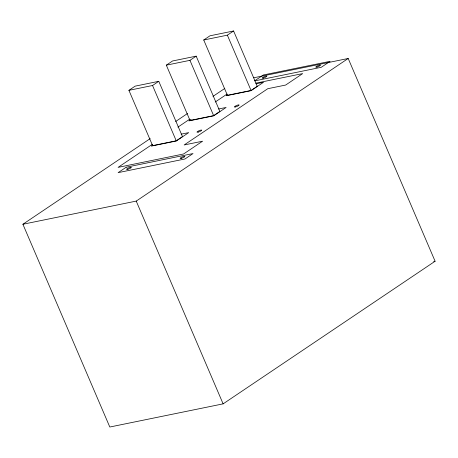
<?xml version="1.0" encoding="UTF-8"?>
<svg xmlns="http://www.w3.org/2000/svg" width="458" height="458" viewBox="0 0 458 458"><rect width="100%" height="100%" fill="white"/><g stroke="black" fill="none" stroke-linecap="round" stroke-linejoin="round"><path stroke-width="0.69" d="M128.916 90.335L135.15 86.144L158.777 81.312L182.479 136.61L176.244 140.806L152.617 145.638L128.916 90.335L152.543 85.509L158.777 81.312M166.323 65.168L172.557 60.977L196.184 56.145L219.886 111.443L213.651 115.639L190.024 120.465L166.323 65.168L189.95 60.342L196.184 56.145M203.73 40.001L209.964 35.804L233.591 30.978L257.293 86.276L251.058 90.472L227.431 95.298L203.73 40.001L227.357 35.169L233.591 30.978M253.766 77.78L348.195 58.475L435.1 261.237L223.12 403.859L109.806 427.022L22.9 224.26L150.207 138.608M175.666 121.479L187.511 113.51M212.97 96.38L224.815 88.417M152.428 144.264L118.078 167.376L183.595 153.98L202.596 141.196L184.15 144.968L267.775 88.703L285.666 85.045L302.669 73.601L255.873 83.167M177.899 127.129L189.744 119.16M215.208 102.025L227.054 94.056M152.594 145.312L151.461 146.073L176.25 141.007L188.719 132.614L181.145 134.165M190.568 119.761L188.868 120.906L213.657 115.84L226.126 107.447L218.552 108.998M227.408 94.972L226.275 95.733L251.064 90.667L263.533 82.28L255.959 83.825M190.024 120.465L191.158 119.704M254.488 80.94L263.344 74.98L330.109 61.332L321.253 67.292L255.18 80.797M22.9 224.26L136.221 201.096L348.195 58.475M433.703 261.524L435.1 261.237M227.357 35.169L251.058 90.472M189.95 60.342L213.651 115.639M152.543 85.509L176.244 140.806M136.221 201.096L223.12 403.859M126.179 167.222L118.112 172.649L184.975 158.983L193.036 153.556L126.179 167.222M181.46 158.313A2.559 0.504 -23.2 0 0 184.866 156.396A2.559 0.504 -23.2 0 0 181.202 157.472A2.559 0.504 -23.2 0 0 181.46 158.313M127.919 169.26A2.559 0.504 -23.2 0 0 131.32 167.342A2.559 0.504 -23.2 0 0 127.656 168.418A2.559 0.504 -23.2 0 0 127.919 169.26M317.068 67.074A2.559 0.504 -23.2 0 0 320.468 65.162A2.559 0.504 -23.2 0 0 316.804 66.238A2.559 0.504 -23.2 0 0 317.068 67.074M263.43 78.072A2.559 0.504 -23.2 0 0 266.831 76.154A2.559 0.504 -23.2 0 0 263.173 77.23A2.559 0.504 -23.2 0 0 263.43 78.072M198.297 132.059A2.559 0.504 -23.2 0 0 201.703 130.141A2.559 0.504 -23.2 0 0 198.039 131.217A2.559 0.504 -23.2 0 0 198.297 132.059M235.71 106.891A2.559 0.504 -23.2 0 0 239.11 104.974A2.559 0.504 -23.2 0 0 235.446 106.05A2.559 0.504 -23.2 0 0 235.71 106.891"/></g></svg>
